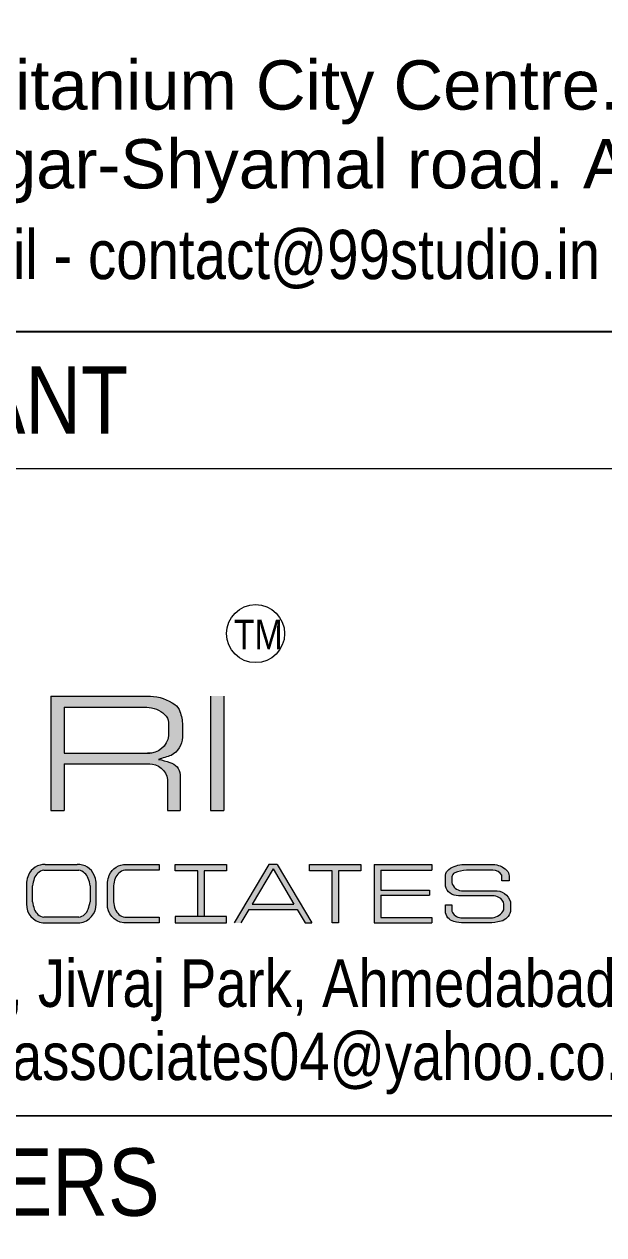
# Model space of a CAD drawing. Header units: millimetres. Extents: x 1112055 to 3390982, y -148532 to 766891.
# Drawn here: x 2674000 to 2677117, y 574378 to 580887 of the extents above; entities that cross this region are included whole.
import ezdxf

# ---------------------------------------------------------------- set-up
doc = ezdxf.new("R2010")
doc.units = ezdxf.units.MM
doc.layers.add('B TITLE BLOCK', color=250, linetype='Continuous', lineweight=0)
doc.layers.add('P_TITLE BLOCK TEXT', color=7, linetype='Continuous', lineweight=9)
doc.layers.add('FORMAT TEXT', color=7, linetype='Continuous')
doc.styles.add('SWINC', font='swissc.ttf')

msp = doc.modelspace()

# ---------------------------------------------------------------- hatches: boundary and pattern name
at = {"layer": 'P_TITLE BLOCK TEXT'}
h = msp.add_hatch(color=7, dxfattribs=at)
h.paths.add_polyline_path([(2674810.100252871, 577229.1075199086, -0.1662994059925575), (2674837.484834402, 577191.0233702643, -0.0791995366985774), (2674851.527800833, 577118.6078844715), (2674851.527800833, 577052.7701827232, -0.2597704900776225), (2674790.448752906, 576955.7703152185, -0.0146451845304826), (2674722.05105828, 576934.1467421792, -0.0494066516944872), (2674783.045852973, 576916.9171841679, -0.351322737650402), (2674837.922040429, 576851.9083246938), (2674837.922040429, 576659.5835416736), (2674770.567264341, 576659.5835416736), (2674770.567264341, 576826.5112171248, 0.3675094121381071), (2674676.035254141, 576910.5788433852), (2674215.413528739, 576910.5788433852), (2674215.413528739, 576659.5835416736), (2674143.372450572, 576659.5835416736), (2674143.372450572, 577274.647796174), (2674678.551335917, 577274.647796174, -0.1432384059828174)])
h.paths.add_polyline_path([(2674659.200415099, 577214.0559751044, -0.1815059090176984), (2674755.319704234, 577176.3528626692, -0.2046130928259839), (2674775.952640646, 577131.8613020567), (2674775.952640646, 577061.6203759494, -0.3961353841263715), (2674663.882162948, 576966.7294514673), (2674215.413528739, 576966.7294514673), (2674215.413528739, 577214.0559751044)], flags=16)
for color, points in [(7, [(2675074.124872464, 577274.647796174), (2675002.083794297, 577274.647796174), (2675002.083794297, 576659.5835416736), (2675074.124872464, 576659.5835416736)]), (256, [(2674447.603444052, 576157.6848169239), (2674447.603444052, 576274.1383024554, -0.065444553260905), (2674457.813898936, 576311.8767953239, -0.3186236598127411), (2674548.693674611, 576368.7216330431), (2674725.910564244, 576368.7216330431), (2674725.910564244, 576338.5335884464), (2674540.352603406, 576338.5335884464, 0.2644804300768096), (2674489.520571672, 576294.2112498021, 0.0506837276388673), (2674480.125196374, 576255.0219771864), (2674480.125196374, 576168.4275165892, 0.0506837276411283), (2674489.520571672, 576129.2382439738, 0.2644804300830637), (2674540.352603406, 576084.9159053296), (2674725.910564244, 576084.9159053296), (2674725.910564244, 576054.7278607329), (2674535.675560963, 576054.7278607329, -0.3947190252426027)]), (256, [(2675810.973361232, 576368.7216330431), (2675534.571274448, 576368.7216330287), (2675534.571274448, 576334.1527545784), (2675655.487878615, 576334.1527545784), (2675655.487878615, 576054.7278607329), (2675690.056757065, 576054.7278607329), (2675690.056757065, 576334.1527545784), (2675810.973361232, 576334.1527545784)]), (256, [(2676191.582572639, 576368.7216330431), (2675881.285297965, 576368.7216330431), (2675881.285297965, 576054.7278607329), (2676191.582572639, 576054.7278607329), (2676191.582572639, 576084.8822407224), (2675918.062674851, 576084.8822407224), (2675918.062674851, 576203.5087053083), (2676180.083321373, 576203.5087053083), (2676180.083321373, 576231.6361815725), (2675918.062674851, 576231.6361815725), (2675918.062674851, 576338.9139834663), (2676191.582572639, 576338.9139834663)])]:
    msp.add_hatch(color=color, dxfattribs=at).paths.add_polyline_path(points)
h = msp.add_hatch(color=256, dxfattribs=at)
h.paths.add_polyline_path([(2674285.473025704, 576368.7216330431), (2674113.708438956, 576368.7216330431, 0.3186216901171488), (2674022.82891824, 576311.8774069713, 0.0654456625201036), (2674012.618208397, 576274.1383024554), (2674012.618208397, 576157.6848169239, 0.3947190252434177), (2674100.690325308, 576054.7278607329), (2674298.491139338, 576054.7278607329, 0.394719025241403), (2674386.563256263, 576157.6848169239), (2674386.563256263, 576274.1383024554, 0.0654456625725081), (2674376.352546406, 576311.8774069856, 0.3186216900435543)])
h.paths.add_polyline_path([(2674354.041503941, 576255.0219771864, 0.1047262594535254), (2674344.646128628, 576294.2112498021), (2674344.646271412, 576294.2108417419), (2674344.646018563, 576294.2115643823, 0.2644791230732378), (2674293.814096894, 576338.5335884464), (2674105.367367751, 576338.5335884464, 0.2644804300744661), (2674054.535336032, 576294.2112498021, 0.0506837276411892), (2674045.139960719, 576255.0219771864), (2674045.139960719, 576168.4275165892, 0.0506837276411892), (2674054.535336032, 576129.2382439738, 0.2644804300744662), (2674105.367367751, 576084.9159053296), (2674293.814096894, 576084.9159053296, 0.2644804300768095), (2674344.646128628, 576129.2382439738, 0.0473854188635733), (2674354.041503941, 576168.4275165892)], flags=16)
h = msp.add_hatch(color=256, dxfattribs=at)
h.paths.add_polyline_path([(2675088.538234282, 576089.2967391831), (2674812.136147497, 576089.2967391831), (2674812.136147497, 576054.7278607329), (2675088.538234282, 576054.7278607329)])
h.paths.add_polyline_path([(2674933.052751665, 576089.2967391831), (2674967.621630115, 576089.2967391831), (2674967.621630115, 576334.1527545784), (2675088.538234282, 576334.1527545784), (2675088.538234282, 576368.7216330431), (2674812.136147497, 576368.7216330287), (2674812.136147497, 576334.1527545784), (2674933.052751665, 576334.1527545784)])
h = msp.add_hatch(color=7, dxfattribs=at)
h.paths.add_polyline_path([(2675360.631271471, 576368.7216330431), (2675315.602886001, 576368.7216330431), (2675128.843950592, 576054.7278607329), (2675165.532756702, 576054.7278607329), (2675208.892350819, 576127.6274116731), (2675467.341806652, 576127.6274116731), (2675510.701400769, 576054.7278607329), (2675547.390206879, 576054.7278607329)])
h.paths.add_polyline_path([(2675338.117078742, 576344.8901611133), (2675450.705667621, 576155.5973935986), (2675225.528489849, 576155.5973935986)], flags=16)
h = msp.add_hatch(color=7, dxfattribs=at)
edge = h.paths.add_edge_path()
edge.add_line((2676569.294399393, 576281.6738597986), (2676569.294399393, 576311.2451089578))
edge.add_arc((2676519.30984056, 576278.7621001627), 59.61209592930301, 33.01826321563853, 89.5582627726458)
edge.add_line((2676519.769431498, 576338.3724244051), (2676378.504066068, 576338.3724244051))
edge.add_arc((2676386.053449138, 576164.5684664577), 173.9678389368518, 92.48714741880859, 114.0429537283108)
edge.add_arc((2676326.022056536, 576299.1296007803), 26.62311738437441, 114.0429537290656, 173.3691583150119)
edge.add_line((2676299.577027775, 576302.203821541), (2676299.577027775, 576272.5416299701))
edge.add_arc((2676353.90480456, 576283.4694876785), 55.41593096085754, 191.373097381008, 266.9893197897107)
edge.add_line((2676350.994243229, 576228.1300439099), (2676529.984568103, 576228.1300439099))
edge.add_arc((2676535.00374811, 576145.9466641065), 82.33650516944768, 15.593509061259624, 93.49488039953269, ccw=False)
edge.add_line((2676614.309695678, 576168.0795980189), (2676614.507594225, 576115.4219247993))
edge.add_arc((2676543.162155308, 576134.084548892), 73.7459503464845, 286.83610795870766, 345.3409580232849, ccw=False)
edge.add_arc((2676492.241578633, 576355.4726108644), 300.7867341324682, 270.9573158560163, 283.9044309720431, ccw=False)
edge.add_line((2676497.266983913, 576054.7278607329), (2676365.839505022, 576054.7278607329))
edge.add_arc((2676370.446976069, 576289.6028087793), 234.9201353807048, 255.2817551210239, 268.87619010349096, ccw=False)
edge.add_arc((2676326.455318717, 576122.1338661487), 61.76958625978331, 183.4260365921591, 255.2817551211161, ccw=False)
edge.add_line((2676264.796128627, 576118.4425161888), (2676264.796128627, 576151.7413273865))
edge.add_line((2676264.796128627, 576151.7413273817), (2676299.577027767, 576151.7413273817))
edge.add_line((2676299.577027775, 576151.7413273817), (2676299.577027775, 576118.4222578676))
edge.add_arc((2676346.069107669, 576134.080683698), 49.0581266755073, 198.613407276861, 234.8504137457554)
edge.add_arc((2676353.171437238, 576144.1677086328), 61.3947047079909, 234.8504137461064, 265.2644397944503)
edge.add_line((2676348.102871635, 576082.9825845647), (2676517.470244344, 576082.9825845647))
edge.add_arc((2676511.389235245, 576159.2167244558), 76.47628885806446, 274.5606862053892, 333.2673842341237)
edge.add_line((2676579.69139174, 576124.8155881884), (2676580.079424822, 576155.0414153684))
edge.add_arc((2676532.57717236, 576148.324739218), 47.97476135589245, 8.048099003054011, 64.756195017723)
edge.add_arc((2676508.901800059, 576098.1116956328), 103.4893810565336, 64.75619501790013, 84.27045226384367)
edge.add_line((2676519.233444252, 576201.0840662889), (2676335.484814922, 576201.0840662889))
edge.add_arc((2676332.937273635, 576271.8998745831), 70.86161633796074, 195.9277156249803, 272.06028075524216, ccw=False)
edge.add_line((2676264.796128627, 576252.453717411), (2676264.796128627, 576310.7903968882))
edge.add_arc((2676316.119720333, 576301.4465050374), 52.16722514790995, 127.42578174389519, 169.6818301060556, ccw=False)
edge.add_arc((2676360.873799671, 576242.9651563762), 125.80821754087, 88.35670740963042, 127.425781745011, ccw=False)
edge.add_line((2676364.481593668, 576368.7216330431), (2676520.338710178, 576368.7216330431))
edge.add_arc((2676520.931623387, 576264.3589918388), 104.3643254425323, 45.30042708134988, 90.32550976604762, ccw=False)
edge.add_arc((2676561.880614938, 576305.7396782073), 46.14765159639204, 1.8933564716467117, 45.30042708052167, ccw=False)
edge.add_line((2676608.003072386, 576307.2643638765), (2676608.003072386, 576281.6738597965))
edge.add_line((2676608.003072386, 576281.6738597986), (2676569.294399384, 576281.6738597986))

# ---------------------------------------------------------------- linework, layer by layer
at = {"layer": 'B TITLE BLOCK', "color": 250, "lineweight": 0}
msp.add_line((2681379.50230423, 578496.7813269714), (2669306.308611708, 578496.7813269714), dxfattribs=at)
at = {"layer": 'B TITLE BLOCK', "color": 250, "lineweight": 0, "const_width": 10.06687975374391}
for points in [[(2681379.50230423, 583967.6466249286), (2669306.308611708, 583967.6466249286), (2669306.308611708, 579233.4648720159), (2681379.50230423, 579233.4648720159)], [(2681379.50230423, 556205.5230619019), (2669306.308611708, 556205.5230619019), (2669306.308611708, 579233.4648720159), (2681379.50230423, 579233.4648720159)]]:
    msp.add_lwpolyline(points, close=True, dxfattribs=at)
msp.add_lwpolyline([(2669306.308611708, 575017.492495985), (2681379.50230423, 575017.492495985)], dxfattribs=at)
at = {"layer": 'P_TITLE BLOCK TEXT'}
for p, q in [((2674105.367367751, 576338.5335884446), (2674293.814096894, 576338.5335884446)), ((2674012.618208397, 576274.1383024531), (2674012.618208397, 576157.6848169215)), ((2674045.139960719, 576168.4275165873), (2674045.139960719, 576255.0219771843)), ((2674354.041503941, 576255.0219771843), (2674354.041503941, 576168.4275165873)), ((2674386.563256263, 576157.6848169215), (2674386.563256263, 576274.1383024531)), ((2674100.690325322, 576054.7278607308), (2674298.491139338, 576054.7278607308)), ((2674293.814096894, 576084.9159053272), (2674105.367367751, 576084.9159053272))]:
    msp.add_line(p, q, dxfattribs=at)
at = {"layer": 'P_TITLE BLOCK TEXT', "color": 7}
for points in [[(2674143.372450572, 577274.6477961722), (2674143.372450572, 576659.5835416713)], [(2674143.372450572, 577274.6477961722), (2674678.551335917, 577274.6477961722)], [(2674215.413528739, 577214.0559751024), (2674215.413528739, 576966.729451465)], [(2674215.413528739, 577214.0559751024), (2674659.200415099, 577214.0559751024)], [(2675002.083794297, 577274.6477961722), (2675002.083794297, 576659.5835416713)], [(2675074.124872464, 577274.6477961722), (2675074.124872464, 576659.5835416713)], [(2674775.952640646, 577131.8613020545), (2674775.952640646, 577061.6203759471)], [(2674851.527800833, 577118.6078844552), (2674851.527800833, 577052.7701827211)], [(2674215.413528739, 576966.729451465), (2674674.976640854, 576966.729451465)], [(2674215.413528739, 576910.5788433831), (2674215.413528739, 576659.5835416713)], [(2674215.413528739, 576910.5788433831), (2674676.035254141, 576910.5788433831)], [(2674770.567264341, 576826.5112171229), (2674770.567264341, 576659.5835416713)], [(2674143.372450572, 576659.5835416713), (2674215.413528739, 576659.5835416713)], [(2674770.567264341, 576659.5835416713), (2674837.922040429, 576659.5835416713)], [(2675002.083794297, 576659.5835416713), (2675074.124872464, 576659.5835416713)], [(2675002.083794297, 576659.5835416713), (2675074.124872464, 576659.5835416713)], [(2675315.602886001, 576368.7216330406), (2675128.843950592, 576054.7278607308)], [(2675360.631271471, 576368.7216330406), (2675315.602886001, 576368.7216330406)], [(2675360.631271471, 576368.7216330406), (2675547.390206879, 576054.7278607308)], [(2675881.285297965, 576368.7216330406), (2676191.582572639, 576368.7216330406)], [(2675881.285297965, 576368.7216330406), (2675881.285297965, 576054.7278607308)], [(2676191.582572639, 576368.7216330406), (2676191.582572639, 576338.913983464)], [(2675338.117078742, 576344.8901611113), (2675225.528489849, 576155.5973935964)], [(2675338.117078742, 576344.8901611113), (2675450.705667621, 576155.5973935964)], [(2675918.062674851, 576338.913983464), (2675918.062674851, 576231.6361815699)], [(2675918.062674851, 576338.913983464), (2676191.582572639, 576338.913983464)], [(2675918.062674851, 576231.6361815699), (2676180.083321373, 576231.6361815699)], [(2675918.062674851, 576203.5087053062), (2675918.062674851, 576084.8822407203)], [(2675918.062674851, 576203.5087053062), (2676180.083321373, 576203.5087053062)], [(2676180.083321373, 576231.6361815699), (2676180.083321373, 576203.5087053062)], [(2675208.892350819, 576127.6274116708), (2675165.532756702, 576054.7278607308)], [(2675208.892350819, 576127.6274116708), (2675467.341806652, 576127.6274116708)], [(2675225.528489849, 576155.5973935964), (2675450.705667621, 576155.5973935964)], [(2675467.341806652, 576127.6274116708), (2675510.701400769, 576054.7278607308)], [(2675510.701400769, 576054.7278607308), (2675547.390206879, 576054.7278607308)], [(2675881.285297965, 576054.7278607308), (2676191.582572639, 576054.7278607308)], [(2675918.062674851, 576084.8822407203), (2676191.582572639, 576084.8822407203)], [(2676191.582572639, 576084.8822407203), (2676191.582572639, 576054.7278607308)]]:
    msp.add_lwpolyline(points, dxfattribs=at)
for points in [[(2674659.200415099, 577214.0559751024, -0.1815059090176984), (2674755.319704234, 577176.3528626667, -0.2046130927975971), (2674775.952640646, 577131.8613020545, 10.50997811602303)], [(2674678.551335917, 577274.6477961722, -0.1432384059828174), (2674810.100252871, 577229.1075199065, -0.1662994059925575), (2674837.484834402, 577191.0233702615, -0.0791995367245889), (2674851.527800833, 577118.6078844552, 1.678218886483149)], [(2674775.952640646, 577061.6203759471, -0.3961353841393621), (2674663.882162948, 576966.729451465, -0.3062019991474196)], [(2674851.527800833, 577052.7701827211, -0.2597704900776225), (2674790.448752906, 576955.7703152162, -0.0146451845304826), (2674722.05105828, 576934.1467421767, -0.0494066516944872), (2674783.045852973, 576916.9171841657, -0.351322737721068), (2674837.922040429, 576851.9083246777), (2674837.922040429, 576659.5835416713)], [(2674671.640292773, 576910.5788433831, -0.3803317739883389), (2674770.567264341, 576826.5112171229, -39.10634366962048)], [(2674447.603444052, 576148.9090409408), (2674447.603444052, 576274.1383024531, -0.0654451079201827), (2674457.814026415, 576311.8771011597, -0.3186226749167162), (2674548.693674596, 576368.7216330406), (2674725.910564244, 576368.7216330406), (2674725.910564244, 576338.5335884446), (2674540.352603406, 576338.5335884446, 0.2644804300768096), (2674489.520571672, 576294.2112497997, 0.0506837276411283), (2674480.125196374, 576255.0219771843), (2674480.125196374, 576168.4275165873, 0.0506837276411283), (2674489.520571672, 576129.2382439714, 0.2644804300768096), (2674540.352603406, 576084.9159053272), (2674725.910564244, 576084.9159053272), (2674725.910564244, 576054.7278607308), (2674535.675560963, 576054.7278607308, -0.3947190252579334), (2674447.603444052, 576157.6848169215)]]:
    msp.add_lwpolyline(points, format="xyb", dxfattribs=at)
at = {"layer": 'P_TITLE BLOCK TEXT'}
for points in [[(2674113.708438956, 576368.7216330406), (2674285.473025704, 576368.7216330406)], [(2674933.052751665, 576334.152754576), (2674812.136147497, 576334.152754576), (2674812.136147497, 576368.7216330406), (2675088.538234282, 576368.7216330406), (2675088.538234282, 576334.152754576), (2674967.621630115, 576334.152754576)], [(2675655.487878615, 576334.152754576), (2675534.571274448, 576334.152754576), (2675534.571274448, 576368.7216330406), (2675810.973361232, 576368.7216330406), (2675810.973361232, 576334.152754576), (2675690.056757065, 576334.152754576)], [(2674967.621630115, 576334.152754576), (2674967.621630115, 576089.296739181), (2674933.052751665, 576089.296739181), (2674933.052751665, 576334.152754576)], [(2675690.056757065, 576334.152754576), (2675690.056757065, 576054.7278607308), (2675655.487878615, 576054.7278607308), (2675655.487878615, 576334.152754576)], [(2675088.538234282, 576089.296739181), (2674812.136147497, 576089.296739181), (2674812.136147497, 576054.7278607308), (2675088.538234282, 576054.7278607308), (2675088.538234282, 576089.296739181), (2674967.621630115, 576089.296739181)]]:
    msp.add_lwpolyline(points, dxfattribs=at)
at = {"layer": 'P_TITLE BLOCK TEXT', "color": 7}
msp.add_lwpolyline([(2676569.294399393, 576281.673859796), (2676569.294399393, 576311.2451089444, 0.2518321425504549), (2676519.769431498, 576338.372424403), (2676378.504066069, 576338.372424403, 0.0943332803251045), (2676315.175228801, 576323.4429038753, 0.2648005950274), (2676299.577027775, 576302.2038215391), (2676299.577027775, 576272.541629966, 0.342455608626355), (2676350.994243229, 576228.1300439077), (2676529.984568105, 576228.1300439077, -0.3536343318604639), (2676614.309695678, 576168.0795980168), (2676614.50759423, 576115.4219247919, -0.2609690833415413), (2676564.521566954, 576063.4995595114, -0.0565526202682377), (2676497.266983913, 576054.7278607308), (2676365.839505014, 576054.7278607308, -0.0593865794242292), (2676310.761770611, 576062.3911315803, -0.324223828793496), (2676264.796128627, 576118.4425161865), (2676264.796128627, 576151.7413273788), (2676299.577027775, 576151.7413273788), (2676299.577027775, 576118.42225786, 0.1594446921200951), (2676317.825701538, 576093.9682192551, 0.1334907776809275), (2676348.102871635, 576082.9825845622), (2676517.470244332, 576082.9825845622, 0.2619100095917326), (2676579.69139174, 576124.815588186), (2676580.079424822, 576155.0414153638, 0.2526122615055632), (2676553.037014146, 576191.7179714185, 0.085353380822099), (2676519.233444252, 576201.0840662869), (2676335.484814922, 576201.0840662869, -0.3449747456290864), (2676264.796128627, 576252.4537174089), (2676264.796128627, 576310.7903968922, -0.1864948836794344), (2676284.41596326, 576342.8746496621, -0.172141735516322), (2676364.481593668, 576368.7216330406), (2676520.338710176, 576368.7216330406, -0.1990261439851543), (2676594.340384108, 576338.5416466382, -0.1916967583265429), (2676608.003072386, 576307.2643638744), (2676608.003072386, 576281.673859796)], format="xyb", close=True, dxfattribs=at)
at = {"layer": 'P_TITLE BLOCK TEXT'}
msp.add_circle((2675244.270467142, 577610.519908776), 156.1473385543009, dxfattribs=at)
for centre, radius, start, end in [((2674108.342388466, 576276.2318072848), 92.64535803561365, 86.67955075523413, 157.3715793821157), ((2674290.839076194, 576276.2318072848), 92.64535803559649, 22.62842064046296, 93.32044924476588), ((2674161.268075644, 576254.1703840194), 149.9850019118268, 157.3716577035326, 172.3493392721057), ((2674118.916423502, 576271.6844848464), 68.2083540545805, 101.4575683050088, 160.7151990162796), ((2674280.265041159, 576271.6844848464), 68.2083540541925, 19.28480098372042, 78.54243169499124), ((2674237.913389016, 576254.1703840194), 149.9850019126388, 7.65066072789435, 22.62834229646741), ((2674242.644114376, 576228.3925070455), 199.2912928140756, 160.7151990162796, 172.3211226335534), ((2674256.818166637, 576252.4341858546), 97.25777079832189, 1.524680442715459, 25.43899790518164), ((2674111.703515034, 576153.2969289381), 99.18241554363946, 177.4643736602112, 263.6247444882341), ((2674242.644114376, 576195.0569867257), 199.2912928141378, 187.6788773664466, 199.2848009837204), ((2674118.916423502, 576151.7650089113), 68.20835405437506, 199.2848009837204, 258.5424316949913), ((2674280.265041159, 576151.7650089113), 68.20835405371233, 281.4575683050087, 340.7151990162796), ((2674287.477949626, 576153.2969289381), 99.18241554319894, 276.3752555117659, 2.535626339788827), ((2674143.049987759, 576198.2904948834), 213.0943860657313, 341.0922504549658, 351.9440712027609)]:
    msp.add_arc(centre, radius, start, end, dxfattribs=at)

# ---------------------------------------------------------------- texts
at = {"layer": 'FORMAT TEXT', "style": 'SWINC'}
for s, p in [('SERVICES CONSULTANT', (2669534.966570966, 578685.9277861242)), ('STRUCTURAL ENGINEERS', (2669381.476199585, 574480.4168337013))]:
    msp.add_text(s, height=362.1958107754754, dxfattribs=at).set_placement(p)
at = {"layer": 'P_TITLE BLOCK TEXT', "style": 'SWINC'}
for s, height, p in [('TM', 158.7698705238802, (2675127.781611719, 577526.2453671033)), ('2, Palkhi Society, Nr. SBI, Vejalpur, Jivraj Park, Ahmedabad-380051', 255.4838700255835, (2669405.016093515, 575603.3239879727)), ('E-mail : jhaveriassociates04@yahoo.co.in,', 255.4838700255835, (2671998.656719193, 575210.1325357119))]:
    msp.add_text(s, height=height, dxfattribs=at).set_placement(p)
at = {"layer": 'P_TITLE BLOCK TEXT', "lineweight": 0, "char_height": 264.859675037774, "attachment_point": 7, "style": 'SWINC'}
for s, insert in [('\\A1;{\\pql;\\fArial|b0|i0|c0|p34;1101, LANDMARK. Nr.Titanium City Centre. Opp.Seema Hall.}', (2669941.403062843, 580347.9097133551)), ('\\A1;{\\pql;\\fArial|b0|i0|c0|p34;Anandnagar. Prahladnagar-Shyamal road. Ahmedabad-380015. (O)}', (2669950.320176119, 579924.185086235))]:
    msp.add_mtext(s, dxfattribs=dict(at, insert=insert))
at = {"layer": 'P_TITLE BLOCK TEXT', "lineweight": 0, "insert": (2669941.4165668, 579439.9330790598), "char_height": 264.859675037774, "width": 7698.939274420128, "attachment_point": 7, "style": 'SWINC'}
msp.add_mtext('\\A1;\\pxql;Ph._079-4002-8361/62 - Email - contact@99studio.in   ', dxfattribs=at)

doc.saveas('drawing.dxf')
